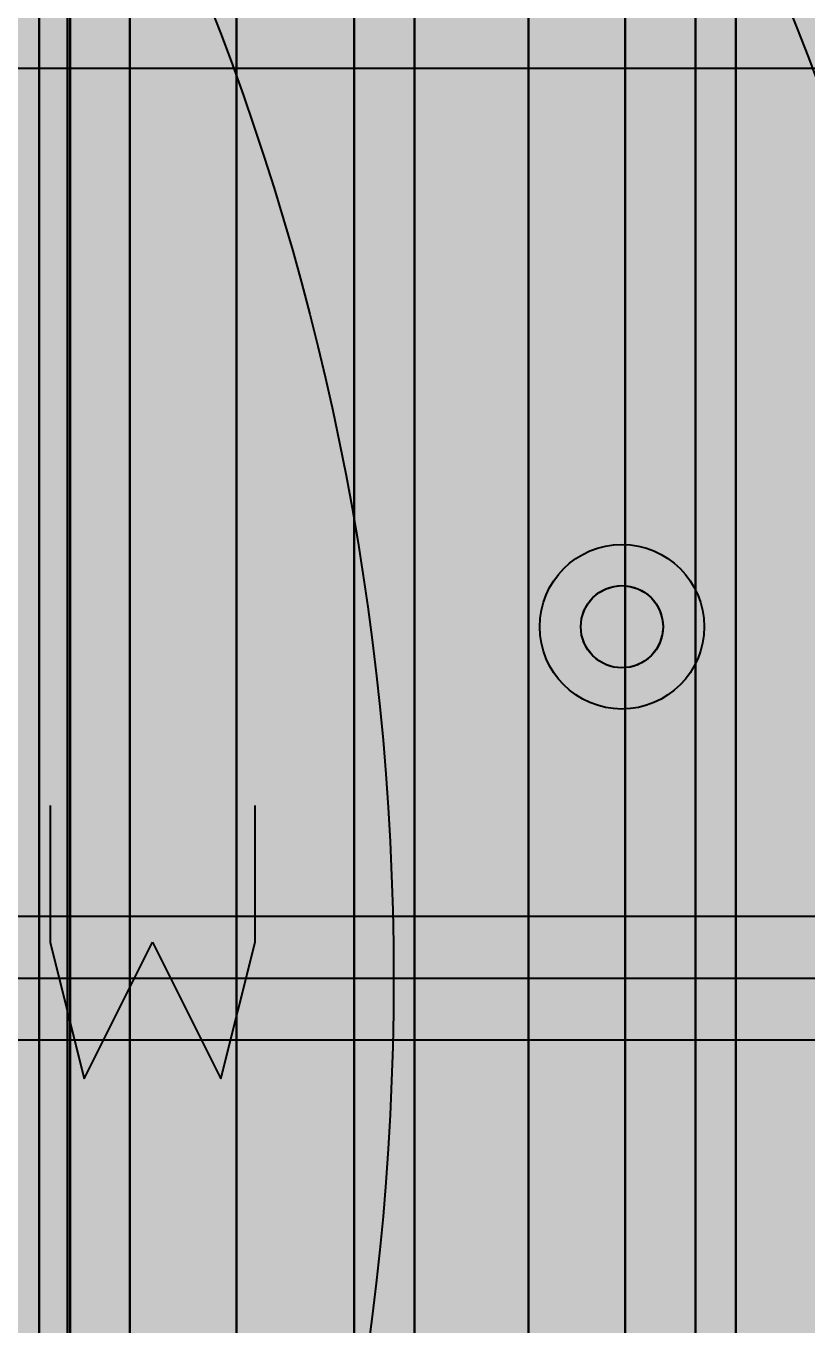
# Model space of a CAD drawing. Header units: millimetres. Extents: x 2 to 110, y 3 to 56.
# Drawn here: x 35.92 to 40.75, y 27.09 to 35.11 of the extents above; entities that cross this region are included whole.
import ezdxf

# ---------------------------------------------------------------- set-up
doc = ezdxf.new("R2010")
doc.units = ezdxf.units.MM
for name, color, linetype in [('bottom_copper', 7, 'Continuous'), ('drill_plated', 7, 'Continuous'), ('top_copper', 7, 'Continuous'), ('top_silk', 7, 'Continuous')]:
    doc.layers.add(name, color=color, linetype=linetype)

# ---------------------------------------------------------------- blocks, each defined once
blk = doc.blocks.new('Block36320')
at = {"layer": 'bottom_copper', "lineweight": 40}
for points in [[(2.8616, 0), (1.9846, 0), (1.9846, 51.435), (2.8616, 51.435), (2.8616, 0)], [(1.9846, 0), (1.7345, 0), (1.7345, 36.778), (1.8763, 37.1203), (1.9628, 37.4806), (1.9846, 37.85), (1.9846, 0)], [(1.7345, 0), (1.3003, 0), (1.3003, 36.1803), (1.5409, 36.4621), (1.7345, 36.778), (1.7345, 0)], [(1.3003, 0), (0.7026, 0), (0.7026, 35.7461), (1.0185, 35.9397), (1.3003, 36.1803), (1.3003, 0)], [(0.7026, 0), (0, 0), (0, 35.5178), (0.3603, 35.6043), (0.7026, 35.7461), (0.7026, 0)], [(0, 0), (-0.373, 0), (-0.373, 35.489), (-0.3694, 35.4887), (0, 35.5178), (0, 0)]]:
    blk.add_hatch(color=7, dxfattribs=at).paths.add_polyline_path(points, flags=0)
at = {"layer": 'bottom_copper', "color": 7, "lineweight": 40}
for points in [[(2.8616, 0), (1.9846, 0), (1.9846, 51.435), (2.8616, 51.435), (2.8616, 0)], [(1.9846, 0), (1.7345, 0), (1.7345, 36.778), (1.8763, 37.1203), (1.9628, 37.4806), (1.9846, 37.85), (1.9846, 0)], [(1.7345, 0), (1.3003, 0), (1.3003, 36.1803), (1.5409, 36.4621), (1.7345, 36.778), (1.7345, 0)], [(1.3003, 0), (0.7026, 0), (0.7026, 35.7461), (1.0185, 35.9397), (1.3003, 36.1803), (1.3003, 0)], [(0.7026, 0), (0, 0), (0, 35.5178), (0.3603, 35.6043), (0.7026, 35.7461), (0.7026, 0)], [(0, 0), (-0.373, 0), (-0.373, 35.489), (-0.3694, 35.4887), (0, 35.5178), (0, 0)]]:
    blk.add_lwpolyline(points, close=True, dxfattribs=at)
blk = doc.blocks.new('Block36907')
at = {"layer": 'bottom_copper', "lineweight": 40}
for points in [[(1.4687, 11.6113), (1.3204, 11.8533), (1.3063, 11.8698), (1.3063, 36.7942), (1.313, 36.778), (1.4687, 36.5239), (1.4687, 11.6113)], [(1.6436, 11.073), (1.5773, 11.349), (1.4687, 11.6113), (1.4687, 36.5239), (1.5066, 36.4621), (1.6436, 36.3016), (1.6436, 11.073)], [(1.6603, 10.79), (1.6436, 11.073), (1.6436, 36.3016), (1.6603, 36.2821), (1.6603, 10.79)], [(2.029, 0), (1.6603, 0), (1.6603, 36.2821), (1.7472, 36.1803), (2.029, 35.9397), (2.029, 0)], [(2.6872, 0), (2.029, 0), (2.029, 35.9397), (2.3449, 35.7461), (2.6872, 35.6043), (2.6872, 0)], [(3.4133, 0), (2.6872, 0), (2.6872, 35.6043), (3.0475, 35.5178), (3.4133, 35.489), (3.4133, 0)]]:
    blk.add_hatch(color=7, dxfattribs=at).paths.add_polyline_path(points, flags=0)
at = {"layer": 'bottom_copper', "color": 7, "lineweight": 40}
for points in [[(1.4687, 11.6113), (1.3204, 11.8533), (1.3063, 11.8698), (1.3063, 36.7942), (1.313, 36.778), (1.4687, 36.5239), (1.4687, 11.6113)], [(1.6436, 11.073), (1.5773, 11.349), (1.4687, 11.6113), (1.4687, 36.5239), (1.5066, 36.4621), (1.6436, 36.3016), (1.6436, 11.073)], [(1.6603, 10.79), (1.6436, 11.073), (1.6436, 36.3016), (1.6603, 36.2821), (1.6603, 10.79)], [(2.029, 0), (1.6603, 0), (1.6603, 36.2821), (1.7472, 36.1803), (2.029, 35.9397), (2.029, 0)], [(2.6872, 0), (2.029, 0), (2.029, 35.9397), (2.3449, 35.7461), (2.6872, 35.6043), (2.6872, 0)], [(3.4133, 0), (2.6872, 0), (2.6872, 35.6043), (3.0475, 35.5178), (3.4133, 35.489), (3.4133, 0)]]:
    blk.add_lwpolyline(points, close=True, dxfattribs=at)
blk = doc.blocks.new('Block117322')
at = {"layer": 'top_copper', "lineweight": 40}
blk.add_hatch(color=7, dxfattribs=at).paths.add_polyline_path([(0, 0), (-4.6614, 0), (-4.6614, 14.138), (-1.381, 14.138), (-1.3382, 13.96), (-1.2296, 13.6977), (-1.0813, 13.4557), (-0.8969, 13.2399), (-0.6811, 13.0555), (-0.4391, 12.9072), (-0.1768, 12.7986), (0, 12.7561), (0, 0)], flags=0)
at = {"layer": 'top_copper', "color": 7, "lineweight": 40}
blk.add_lwpolyline([(0, 0), (-4.6614, 0), (-4.6614, 14.138), (-1.381, 14.138), (-1.3382, 13.96), (-1.2296, 13.6977), (-1.0813, 13.4557), (-0.8969, 13.2399), (-0.6811, 13.0555), (-0.4391, 12.9072), (-0.1768, 12.7986), (0, 12.7561), (0, 0)], close=True, dxfattribs=at)
blk = doc.blocks.new('Block117518')
at = {"layer": 'top_copper', "lineweight": 40}
blk.add_hatch(color=7, dxfattribs=at).paths.add_polyline_path([(0, 0), (-0.276, 0.0663), (-0.559, 0.0886), (-0.842, 0.0663), (-1.118, 0), (-1.3803, -0.1086), (-1.6223, -0.2569), (-1.8381, -0.4413), (-2.0225, -0.6571), (-2.1708, -0.8991), (-2.2794, -1.1614), (-2.3222, -1.3394), (-5.6026, -1.3394), (-5.6026, 3.8986), (0, 3.8986), (0, 0)], flags=0)
at = {"layer": 'top_copper', "color": 7, "lineweight": 40}
blk.add_lwpolyline([(0, 0), (-0.276, 0.0663), (-0.559, 0.0886), (-0.842, 0.0663), (-1.118, 0), (-1.3803, -0.1086), (-1.6223, -0.2569), (-1.8381, -0.4413), (-2.0225, -0.6571), (-2.1708, -0.8991), (-2.2794, -1.1614), (-2.3222, -1.3394), (-5.6026, -1.3394), (-5.6026, 3.8986), (0, 3.8986), (0, 0)], close=True, dxfattribs=at)
blk = doc.blocks.new('Block118343')
at = {"layer": 'top_copper', "lineweight": 40}
blk.add_hatch(color=7, dxfattribs=at).paths.add_polyline_path([(4.6783, -8.9993), (2.8851, -8.9993), (2.8423, -8.8213), (2.7337, -8.559), (2.5854, -8.317), (2.401, -8.1012), (2.1852, -7.9168), (1.9432, -7.7685), (1.6809, -7.6599), (1.5041, -7.6174), (1.5041, 4.0424), (1.7275, 4.1349), (1.9354, 4.2623), (2.1209, 4.4207), (2.2793, 4.6062), (2.4067, 4.8141), (2.5, 5.0394), (2.5238, 5.1387), (4.6783, 5.1387), (4.6783, -8.9993)], flags=0)
at = {"layer": 'top_copper', "color": 7, "lineweight": 40}
blk.add_lwpolyline([(4.6783, -8.9993), (2.8851, -8.9993), (2.8423, -8.8213), (2.7337, -8.559), (2.5854, -8.317), (2.401, -8.1012), (2.1852, -7.9168), (1.9432, -7.7685), (1.6809, -7.6599), (1.5041, -7.6174), (1.5041, 4.0424), (1.7275, 4.1349), (1.9354, 4.2623), (2.1209, 4.4207), (2.2793, 4.6062), (2.4067, 4.8141), (2.5, 5.0394), (2.5238, 5.1387), (4.6783, 5.1387), (4.6783, -8.9993)], close=True, dxfattribs=at)

msp = doc.modelspace()

# ---------------------------------------------------------------- hatches: boundary and pattern name
at = {"layer": 'bottom_copper', "lineweight": 40}
msp.add_hatch(color=7, dxfattribs=at).paths.add_polyline_path([(39.8531, 31.3484), (39.8387, 31.3008), (39.8152, 31.2569), (39.7836, 31.2184), (39.7451, 31.1868), (39.7012, 31.1633), (39.6536, 31.1489), (39.604, 31.144), (39.5544, 31.1489), (39.5068, 31.1633), (39.4629, 31.1868), (39.4244, 31.2184), (39.3928, 31.2569), (39.3693, 31.3008), (39.3549, 31.3484), (39.35, 31.398), (39.3549, 31.4476), (39.3693, 31.4952), (39.3928, 31.5391), (39.4244, 31.5776), (39.4629, 31.6092), (39.5068, 31.6327), (39.5544, 31.6471), (39.604, 31.652), (39.6536, 31.6471), (39.7012, 31.6327), (39.7451, 31.6092), (39.7836, 31.5776), (39.8152, 31.5391), (39.8387, 31.4952), (39.8531, 31.4476), (39.858, 31.398), (39.8531, 31.3484)], flags=0)
at = {"layer": 'drill_plated', "lineweight": 40}
msp.add_hatch(color=7, dxfattribs=at).paths.add_polyline_path([(39.8531, 31.3484), (39.8387, 31.3008), (39.8152, 31.2569), (39.7836, 31.2184), (39.7451, 31.1868), (39.7012, 31.1633), (39.6536, 31.1489), (39.604, 31.144), (39.5544, 31.1489), (39.5068, 31.1633), (39.4629, 31.1868), (39.4244, 31.2184), (39.3928, 31.2569), (39.3693, 31.3008), (39.3549, 31.3484), (39.35, 31.398), (39.3549, 31.4476), (39.3693, 31.4952), (39.3928, 31.5391), (39.4244, 31.5776), (39.4629, 31.6092), (39.5068, 31.6327), (39.5544, 31.6471), (39.604, 31.652), (39.6536, 31.6471), (39.7012, 31.6327), (39.7451, 31.6092), (39.7836, 31.5776), (39.8152, 31.5391), (39.8387, 31.4952), (39.8531, 31.4476), (39.858, 31.398), (39.8531, 31.3484)], flags=0)
at = {"layer": 'top_copper', "lineweight": 40}
for points in [[(37.9504, 29.609), (35.7959, 29.609), (35.7721, 29.7083), (35.6788, 29.9336), (35.5514, 30.1415), (35.393, 30.327), (35.2075, 30.4854), (34.9996, 30.6128), (34.7743, 30.7061), (34.5371, 30.763), (34.294, 30.7822), (34.0509, 30.763), (33.8137, 30.7061), (33.5884, 30.6128), (33.3805, 30.4854), (33.195, 30.327), (33.0366, 30.1415), (32.9092, 29.9336), (32.8159, 29.7083), (32.7921, 29.609), (30.553, 29.609), (30.4827, 29.9015), (30.362, 30.1931), (30.2404, 30.3915), (30.2404, 34.847), (30.2921, 34.847), (30.3159, 34.7477), (30.4092, 34.5224), (30.5366, 34.3145), (30.695, 34.129), (30.8805, 33.9706), (31.0884, 33.8432), (31.3137, 33.7499), (31.5509, 33.693), (31.794, 33.6738), (32.0371, 33.693), (32.2743, 33.7499), (32.4996, 33.8432), (32.7075, 33.9706), (32.893, 34.129), (33.0514, 34.3145), (33.1788, 34.5224), (33.2721, 34.7477), (33.2959, 34.847), (37.9504, 34.847), (37.9504, 29.609)], [(39.8531, 31.3484), (39.8387, 31.3008), (39.8152, 31.2569), (39.7836, 31.2184), (39.7451, 31.1868), (39.7012, 31.1633), (39.6536, 31.1489), (39.604, 31.144), (39.5544, 31.1489), (39.5068, 31.1633), (39.4629, 31.1868), (39.4244, 31.2184), (39.3928, 31.2569), (39.3693, 31.3008), (39.3549, 31.3484), (39.35, 31.398), (39.3549, 31.4476), (39.3693, 31.4952), (39.3928, 31.5391), (39.4244, 31.5776), (39.4629, 31.6092), (39.5068, 31.6327), (39.5544, 31.6471), (39.604, 31.652), (39.6536, 31.6471), (39.7012, 31.6327), (39.7451, 31.6092), (39.7836, 31.5776), (39.8152, 31.5391), (39.8387, 31.4952), (39.8531, 31.4476), (39.858, 31.398), (39.8531, 31.3484)]]:
    msp.add_hatch(color=7, dxfattribs=at).paths.add_polyline_path(points, flags=0)

# ---------------------------------------------------------------- linework, layer by layer
at = {"layer": 'bottom_copper', "color": 7, "lineweight": 40}
for p, q in [((37.9504, 3.538), (37.9504, 39.027)), ((37.9504, 39.027), (37.9504, 3.538))]:
    msp.add_line(p, q, dxfattribs=at)
msp.add_lwpolyline([(39.8531, 31.3484), (39.8387, 31.3008), (39.8152, 31.2569), (39.7836, 31.2184), (39.7451, 31.1868), (39.7012, 31.1633), (39.6536, 31.1489), (39.604, 31.144), (39.5544, 31.1489), (39.5068, 31.1633), (39.4629, 31.1868), (39.4244, 31.2184), (39.3928, 31.2569), (39.3693, 31.3008), (39.3549, 31.3484), (39.35, 31.398), (39.3549, 31.4476), (39.3693, 31.4952), (39.3928, 31.5391), (39.4244, 31.5776), (39.4629, 31.6092), (39.5068, 31.6327), (39.5544, 31.6471), (39.604, 31.652), (39.6536, 31.6471), (39.7012, 31.6327), (39.7451, 31.6092), (39.7836, 31.5776), (39.8152, 31.5391), (39.8387, 31.4952), (39.8531, 31.4476), (39.858, 31.398), (39.8531, 31.3484)], close=True, dxfattribs=at)
for major_axis in [(0.508, 0), (0.254, 0)]:
    msp.add_ellipse((39.604, 31.398), major_axis=major_axis, ratio=1, dxfattribs=at)
at = {"layer": 'drill_plated', "color": 7, "lineweight": 40}
msp.add_lwpolyline([(39.8531, 31.3484), (39.8387, 31.3008), (39.8152, 31.2569), (39.7836, 31.2184), (39.7451, 31.1868), (39.7012, 31.1633), (39.6536, 31.1489), (39.604, 31.144), (39.5544, 31.1489), (39.5068, 31.1633), (39.4629, 31.1868), (39.4244, 31.2184), (39.3928, 31.2569), (39.3693, 31.3008), (39.3549, 31.3484), (39.35, 31.398), (39.3549, 31.4476), (39.3693, 31.4952), (39.3928, 31.5391), (39.4244, 31.5776), (39.4629, 31.6092), (39.5068, 31.6327), (39.5544, 31.6471), (39.604, 31.652), (39.6536, 31.6471), (39.7012, 31.6327), (39.7451, 31.6092), (39.7836, 31.5776), (39.8152, 31.5391), (39.8387, 31.4952), (39.8531, 31.4476), (39.858, 31.398), (39.8531, 31.3484)], close=True, dxfattribs=at)
msp.add_ellipse((39.604, 31.398), major_axis=(0.254, 0), ratio=1, dxfattribs=at)
at = {"layer": 'top_copper', "color": 7, "lineweight": 40}
for p, q in [((33.2959, 34.847), (37.9504, 34.847)), ((37.9504, 29.609), (37.9504, 34.847)), ((37.9504, 34.847), (45.3715, 34.847)), ((37.9504, 34.847), (37.9504, 29.609)), ((37.9504, 29.609), (35.7959, 29.609)), ((41.2308, 29.609), (37.9504, 29.609)), ((28.544, 29.228), (42.994, 29.228)), ((35.7959, 28.847), (37.9504, 28.847)), ((37.9504, 14.709), (37.9504, 28.847)), ((37.9504, 28.847), (41.2308, 28.847)), ((37.9504, 28.847), (37.9504, 14.709))]:
    msp.add_line(p, q, dxfattribs=at)
msp.add_lwpolyline([(33.2959, 34.847), (37.9504, 34.847), (37.9504, 29.609), (37.9504, 29.609), (35.7959, 29.609)], dxfattribs=at)
msp.add_lwpolyline([(39.8531, 31.3484), (39.8387, 31.3008), (39.8152, 31.2569), (39.7836, 31.2184), (39.7451, 31.1868), (39.7012, 31.1633), (39.6536, 31.1489), (39.604, 31.144), (39.5544, 31.1489), (39.5068, 31.1633), (39.4629, 31.1868), (39.4244, 31.2184), (39.3928, 31.2569), (39.3693, 31.3008), (39.3549, 31.3484), (39.35, 31.398), (39.3549, 31.4476), (39.3693, 31.4952), (39.3928, 31.5391), (39.4244, 31.5776), (39.4629, 31.6092), (39.5068, 31.6327), (39.5544, 31.6471), (39.604, 31.652), (39.6536, 31.6471), (39.7012, 31.6327), (39.7451, 31.6092), (39.7836, 31.5776), (39.8152, 31.5391), (39.8387, 31.4952), (39.8531, 31.4476), (39.858, 31.398), (39.8531, 31.3484)], close=True, dxfattribs=at)
for major_axis in [(0.508, 0), (0.254, 0)]:
    msp.add_ellipse((39.604, 31.398), major_axis=major_axis, ratio=1, dxfattribs=at)
at = {"layer": 'top_silk', "color": 7, "lineweight": 40}
for p, q in [((36.074, 30.2944), (36.074, 29.4511)), ((37.3389, 29.4511), (37.3389, 30.2944)), ((36.074, 29.4511), (36.2848, 28.6078)), ((36.2848, 28.6078), (36.7065, 29.4511)), ((36.7065, 29.4511), (37.1281, 28.6078)), ((37.1281, 28.6078), (37.3389, 29.4511))]:
    msp.add_line(p, q, dxfattribs=at)
for centre, major_axis in [((25.794, 29.228), (20.5, 0)), ((21.794, 29.228), (16.4, 0)), ((25.794, 29.228), (16, 0))]:
    msp.add_ellipse(centre, major_axis=major_axis, ratio=1, dxfattribs=at)

# ---------------------------------------------------------------- block references
at = {"layer": 'bottom_copper'}
for name, p in [('Block36907', (34.5371, 3.538)), ('Block36320', (38.3234, 3.538))]:
    msp.add_blockref(name, p, dxfattribs=at)
at = {"layer": 'top_copper'}
for name, p in [('Block117518', (43.553, 30.9484)), ('Block118343', (33.2721, 23.7083)), ('Block117322', (42.6118, 14.709))]:
    msp.add_blockref(name, p, dxfattribs=at)

doc.saveas('drawing.dxf')
